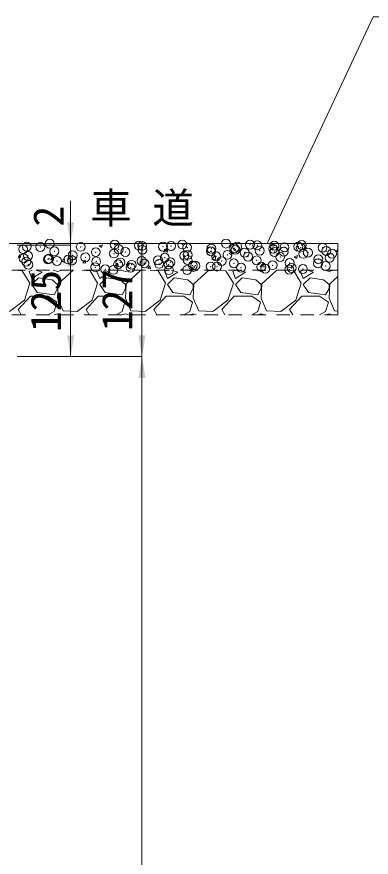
# Model space of a CAD drawing. Units: millimetres at full size, sheet at 1:20; some dimension numbers follow another scale. Extents: x 0 to 8400, y 0 to 13400.
# Drawn here: x 1729 to 2127, y 3225 to 4169 of the extents above; entities that cross this region are included whole.
import ezdxf
from ezdxf.enums import TextEntityAlignment as Align

# ---------------------------------------------------------------- set-up
doc = ezdxf.new("R2010")
doc.units = ezdxf.units.MM
doc.header["$LTSCALE"] = 20
doc.header["$PDMODE"] = 32
doc.header["$PDSIZE"] = 10
doc.linetypes.add('USER1', pattern=[1.35, 0.75, -0.6])
for name, color, linetype, lineweight in [('ハッチング_基礎', 150, 'Continuous', 5), ('ハッチング_舗装', 7, 'Continuous', 20), ('寸法線', 7, 'Continuous', 13), ('引出線', 4, 'Continuous', 9), ('舗装・基礎', 3, 'USER1', 9), ('補助線', 8, 'Continuous', 20)]:
    doc.layers.add(name, color=color, linetype=linetype, lineweight=lineweight)
doc.layers.add('文字', color=7, linetype='Continuous')
doc.styles.add('ＭＳ ゴシック', font='')
doc.styles.get('ＭＳ ゴシック').set_extended_font_data('MS Gothic')

# ---------------------------------------------------------------- blocks, each defined once
blk = doc.blocks.new('filled_arrow')
at = {"color": 0, "linetype": 'Continuous', "lineweight": -2}
blk.add_solid([(7.5, 1.25), (0, 0), (7.5, -1.25)], dxfattribs=at)

msp = doc.modelspace()

# ---------------------------------------------------------------- linework, layer by layer
at = {"layer": 'ハッチング_基礎'}
for p, q in [((1735.62, 3883.32), (1726.67, 3884.07)), ((1744, 3869.6), (1735.62, 3883.32)), ((1746.75, 3884.07), (1743.24, 3882.56)), ((1743.24, 3882.56), (1746.28, 3874.94)), ((1746.28, 3874.94), (1757.71, 3881.8)), ((1757.71, 3881.8), (1750.9, 3884.07)), ((1770.11, 3884.07), (1775.24, 3882.56)), ((1775.24, 3882.56), (1780.36, 3884.07)), ((1792.67, 3884.07), (1776, 3868.84)), ((1811.82, 3883.32), (1802.87, 3884.07)), ((1820.2, 3869.6), (1811.82, 3883.32)), ((1822.95, 3884.07), (1819.44, 3882.56)), ((1819.44, 3882.56), (1822.48, 3874.94)), ((1822.48, 3874.94), (1833.91, 3881.8)), ((1833.91, 3881.8), (1827.1, 3884.07)), ((1846.31, 3884.07), (1851.44, 3882.56)), ((1851.44, 3882.56), (1856.56, 3884.07)), ((1868.87, 3884.07), (1852.2, 3868.84)), ((1888.02, 3883.32), (1879.07, 3884.07)), ((1896.4, 3869.6), (1888.02, 3883.32)), ((1899.15, 3884.07), (1895.64, 3882.56)), ((1895.64, 3882.56), (1898.68, 3874.94)), ((1898.68, 3874.94), (1910.11, 3881.8)), ((1910.11, 3881.8), (1903.3, 3884.07)), ((1922.51, 3884.07), (1927.64, 3882.56)), ((1927.64, 3882.56), (1932.76, 3884.07)), ((1945.07, 3884.07), (1928.4, 3868.84)), ((1964.22, 3883.32), (1955.27, 3884.07)), ((1972.6, 3869.6), (1964.22, 3883.32)), ((1975.35, 3884.07), (1971.84, 3882.56)), ((1971.84, 3882.56), (1974.88, 3874.94)), ((1974.88, 3874.94), (1986.31, 3881.8)), ((1986.31, 3881.8), (1979.5, 3884.07)), ((1998.71, 3884.07), (2003.84, 3882.56)), ((2003.84, 3882.56), (2008.96, 3884.07)), ((2021.27, 3884.07), (2004.6, 3868.84)), ((2040.42, 3883.32), (2031.47, 3884.07)), ((2048.8, 3869.6), (2040.42, 3883.32)), ((2051.55, 3884.07), (2048.04, 3882.56)), ((2048.04, 3882.56), (2051.08, 3874.94)), ((2051.08, 3874.94), (2062.51, 3881.8)), ((2062.51, 3881.8), (2055.7, 3884.07)), ((2074.91, 3884.07), (2080.04, 3882.56)), ((2080.04, 3882.56), (2085.16, 3884.07)), ((1753.9, 3875.7), (1746.28, 3868.08)), ((1769.14, 3873.41), (1753.9, 3875.7)), ((1775.24, 3868.08), (1769.14, 3873.41)), ((1830.1, 3875.7), (1822.48, 3868.08)), ((1845.34, 3873.41), (1830.1, 3875.7)), ((1851.44, 3868.08), (1845.34, 3873.41)), ((1906.3, 3875.7), (1898.68, 3868.08)), ((1921.54, 3873.41), (1906.3, 3875.7)), ((1927.64, 3868.08), (1921.54, 3873.41)), ((1982.5, 3875.7), (1974.88, 3868.08)), ((1997.74, 3873.41), (1982.5, 3875.7)), ((2003.84, 3868.08), (1997.74, 3873.41)), ((2058.7, 3875.7), (2051.08, 3868.08)), ((2073.94, 3873.41), (2058.7, 3875.7)), ((2080.04, 3868.08), (2073.94, 3873.41)), ((2090, 3877.24), (2080.8, 3868.84)), ((1737.9, 3850.55), (1744, 3869.6)), ((1746.28, 3868.08), (1752.38, 3858.94)), ((1771.43, 3856.65), (1775.24, 3863.51)), ((1776, 3868.84), (1775.24, 3852.84)), ((1775.24, 3863.51), (1775.24, 3868.08)), ((1814.1, 3850.55), (1820.2, 3869.6)), ((1822.48, 3868.08), (1828.58, 3858.94)), ((1847.63, 3856.65), (1851.44, 3863.51)), ((1852.2, 3868.84), (1851.44, 3852.84)), ((1851.44, 3863.51), (1851.44, 3868.08)), ((1890.3, 3850.55), (1896.4, 3869.6)), ((1898.68, 3868.08), (1904.78, 3858.94)), ((1923.83, 3856.65), (1927.64, 3863.51)), ((1928.4, 3868.84), (1927.64, 3852.84)), ((1927.64, 3863.51), (1927.64, 3868.08)), ((1966.5, 3850.55), (1972.6, 3869.6)), ((1974.88, 3868.08), (1980.98, 3858.94)), ((2000.03, 3856.65), (2003.84, 3863.51)), ((2004.6, 3868.84), (2003.84, 3852.84)), ((2003.84, 3863.51), (2003.84, 3868.08)), ((2042.7, 3850.55), (2048.8, 3869.6)), ((2051.08, 3868.08), (2057.18, 3858.94)), ((2076.23, 3856.65), (2080.04, 3863.51)), ((2080.8, 3868.84), (2080.04, 3852.84)), ((2080.04, 3863.51), (2080.04, 3868.08)), ((1731.04, 3839.89), (1744.76, 3855.13)), ((1744.76, 3855.13), (1764.57, 3855.13)), ((1752.38, 3858.94), (1771.43, 3856.65)), ((1764.57, 3855.13), (1774.48, 3848.27)), ((1775.24, 3852.84), (1781.34, 3838.36)), ((1807.24, 3839.89), (1820.96, 3855.13)), ((1820.96, 3855.13), (1840.77, 3855.13)), ((1828.58, 3858.94), (1847.63, 3856.65)), ((1840.77, 3855.13), (1850.68, 3848.27)), ((1851.44, 3852.84), (1857.54, 3838.36)), ((1883.44, 3839.89), (1897.16, 3855.13)), ((1897.16, 3855.13), (1916.97, 3855.13)), ((1904.78, 3858.94), (1923.83, 3856.65)), ((1916.97, 3855.13), (1926.88, 3848.27)), ((1927.64, 3852.84), (1933.74, 3838.36)), ((1959.64, 3839.89), (1973.36, 3855.13)), ((1973.36, 3855.13), (1993.17, 3855.13)), ((1980.98, 3858.94), (2000.03, 3856.65)), ((1993.17, 3855.13), (2003.08, 3848.27)), ((2003.84, 3852.84), (2009.94, 3838.36)), ((2035.84, 3839.89), (2049.56, 3855.13)), ((2049.56, 3855.13), (2069.37, 3855.13)), ((2057.18, 3858.94), (2076.23, 3856.65)), ((2069.37, 3855.13), (2079.28, 3848.27)), ((2080.04, 3852.84), (2086.14, 3838.36)), ((1721.14, 3837.6), (1737.9, 3850.55)), ((1774.48, 3848.27), (1771.43, 3837.6)), ((1797.34, 3837.6), (1814.1, 3850.55)), ((1850.68, 3848.27), (1847.63, 3837.6)), ((1873.54, 3837.6), (1890.3, 3850.55)), ((1926.88, 3848.27), (1923.83, 3837.6)), ((1949.74, 3837.6), (1966.5, 3850.55)), ((2003.08, 3848.27), (2000.03, 3837.6)), ((2025.94, 3837.6), (2042.7, 3850.55)), ((2079.28, 3848.27), (2076.23, 3837.6)), ((1734.44, 3834.07), (1731.04, 3839.89)), ((1771.43, 3837.6), (1764.68, 3834.07)), ((1771.24, 3834.07), (1775.24, 3835.31)), ((1775.24, 3835.31), (1778.57, 3834.07)), ((1781.34, 3838.36), (1797.34, 3837.6)), ((1810.64, 3834.07), (1807.24, 3839.89)), ((1847.63, 3837.6), (1840.88, 3834.07)), ((1847.44, 3834.07), (1851.44, 3835.31)), ((1851.44, 3835.31), (1854.77, 3834.07)), ((1857.54, 3838.36), (1873.54, 3837.6)), ((1886.84, 3834.07), (1883.44, 3839.89)), ((1923.83, 3837.6), (1917.08, 3834.07)), ((1923.64, 3834.07), (1927.64, 3835.31)), ((1927.64, 3835.31), (1930.97, 3834.07)), ((1933.74, 3838.36), (1949.74, 3837.6)), ((1963.04, 3834.07), (1959.64, 3839.89)), ((2000.03, 3837.6), (1993.28, 3834.07)), ((1999.84, 3834.07), (2003.84, 3835.31)), ((2003.84, 3835.31), (2007.17, 3834.07)), ((2009.94, 3838.36), (2025.94, 3837.6)), ((2039.24, 3834.07), (2035.84, 3839.89)), ((2076.23, 3837.6), (2069.48, 3834.07)), ((2076.04, 3834.07), (2080.04, 3835.31)), ((2080.04, 3835.31), (2083.37, 3834.07)), ((2086.14, 3838.36), (2090, 3838.18))]:
    msp.add_line(p, q, dxfattribs=at)
at = {"layer": 'ハッチング_舗装'}
for p, q in [((1750.88, 3914.07), (1751.44, 3913.68)), ((1751.45, 3913.68), (1751.57, 3914.07)), ((1821.92, 3911.32), (1824.45, 3909.62)), ((1821.95, 3911.37), (1825.5, 3912.74)), ((1824.45, 3909.62), (1825.48, 3912.69)), ((1839.94, 3913.34), (1844.46, 3912.64)), ((1839.95, 3913.33), (1840.66, 3914.07)), ((1844.46, 3912.63), (1844.29, 3914.07)), ((1894.17, 3904.92), (1898.12, 3909.05)), ((1894.95, 3907.31), (1898.51, 3908.67)), ((1897.46, 3905.55), (1898.49, 3908.62)), ((1898.67, 3904.22), (1898.11, 3909.04)), ((2015.2, 3911.52), (2017.34, 3914.07)), ((2015.2, 3911.51), (2018.24, 3911.25)), ((2018.18, 3911.24), (2017.66, 3914.07)), ((2051.64, 3908.33), (2054.09, 3911.25)), ((2051.64, 3908.33), (2054.68, 3908.06)), ((2054.62, 3908.05), (2054.03, 3911.23)), ((2085.75, 3914.07), (2086.15, 3913.8)), ((2086.15, 3913.79), (2086.24, 3914.07)), ((1730.76, 3898.81), (1733.21, 3901.73)), ((1730.76, 3898.8), (1733.79, 3898.54)), ((1733.74, 3898.53), (1733.15, 3901.71)), ((1767.2, 3895.62), (1769.64, 3898.54)), ((1770.17, 3895.34), (1769.59, 3898.52)), ((1894.16, 3904.94), (1898.68, 3904.24)), ((1894.93, 3907.25), (1897.46, 3905.55)), ((1948.38, 3896.51), (1952.34, 3900.64)), ((1952.89, 3895.81), (1952.33, 3900.64)), ((1967.93, 3903.18), (1970.46, 3901.48)), ((1967.96, 3903.24), (1971.52, 3904.6)), ((1970.46, 3901.48), (1971.49, 3904.55)), ((2040.94, 3899.12), (2043.47, 3897.41)), ((2040.96, 3899.17), (2044.52, 3900.53)), ((2043.47, 3897.41), (2044.5, 3900.48)), ((2088.08, 3905.14), (2090, 3907.43)), ((2088.08, 3905.14), (2090, 3904.97)), ((1767.19, 3895.62), (1770.23, 3895.35)), ((1779.24, 3894.94), (1781.77, 3893.23)), ((1779.26, 3894.99), (1782.82, 3896.35)), ((1781.77, 3893.23), (1782.8, 3896.3)), ((1803.63, 3892.43), (1806.08, 3895.35)), ((1803.63, 3892.43), (1806.67, 3892.16)), ((1806.61, 3892.15), (1806.02, 3895.34)), ((1840.07, 3889.24), (1842.52, 3892.16)), ((1840.07, 3889.24), (1843.11, 3888.97)), ((1843.05, 3888.96), (1842.46, 3892.15)), ((1852.25, 3890.87), (1854.77, 3889.16)), ((1852.27, 3890.92), (1855.83, 3892.29)), ((1854.77, 3889.16), (1855.8, 3892.23)), ((1876.51, 3886.06), (1878.95, 3888.97)), ((1879.49, 3885.78), (1878.9, 3888.96)), ((1948.37, 3896.53), (1952.89, 3895.83)), ((2002.6, 3888.1), (2006.55, 3892.23)), ((2007.11, 3887.4), (2006.54, 3892.23)), ((1876.51, 3886.05), (1879.54, 3885.79)), ((1913.95, 3884.07), (1915.39, 3885.79)), ((1915.65, 3884.07), (1915.33, 3885.77)), ((1925.25, 3886.8), (1927.78, 3885.09)), ((1925.28, 3886.85), (1928.83, 3888.22)), ((1927.78, 3885.09), (1928.81, 3888.16)), ((2001.62, 3884.07), (2001.84, 3884.15)), ((2001.81, 3884.07), (2001.82, 3884.1)), ((2002.59, 3888.12), (2007.11, 3887.42))]:
    msp.add_line(p, q, dxfattribs=at)
for p in [(1766.29, 3913.92), (1839.4, 3912.96), (1915.31, 3912.97), (1964.28, 3914.06), (1991.39, 3912.91), (1999.44, 3912.01), (2049.26, 3912.33), (1736.55, 3907.72), (1740.63, 3910.67), (1755.79, 3910.25), (1771.63, 3905.26), (1801.25, 3910.35), (1818.14, 3904.39), (1838.55, 3902.87), (1843.8, 3907.64), (1851.27, 3904.54), (1866.51, 3911.82), (1870.18, 3911.45), (1870.51, 3907.08), (1893.63, 3910.67), (1902.59, 3911.3), (1920.75, 3909.53), (1947.28, 3905.46), (1947.69, 3905.18), (1947.87, 3908.38), (1973.78, 3908.76), (1974.99, 3907.24), (1976.91, 3910.55), (1985.22, 3903.9), (2002.1, 3906.09), (2017.31, 3908.13), (2018.51, 3911.77), (2018.71, 3904.48), (2029.22, 3904.94), (2030.02, 3909.8), (2045.63, 3910.62), (2048.33, 3909.57), (2056.34, 3903.8), (2072.75, 3909.48), (2076.94, 3905.74), (2083.46, 3902.65), (1737.22, 3897.4), (1740.01, 3893.75), (1742, 3900.18), (1764.34, 3896.26), (1765.67, 3897.01), (1774.51, 3894.44), (1787.23, 3896.11), (1791.46, 3895.11), (1792.06, 3900.82), (1806.47, 3898.65), (1818.58, 3893.97), (1869.57, 3894.54), (1888.03, 3895.29), (1895.65, 3898.12), (1917.66, 3900.38), (1921.18, 3895.47), (1921.31, 3901.37), (1953.27, 3899.7), (1959.46, 3894.31), (1965.98, 3901.37), (1989.08, 3899.39), (1998.82, 3895.1), (2025.2, 3898.91), (2051.29, 3902.48), (2067.98, 3896.52), (2080.7, 3898.2), (1742.43, 3890.21), (1817.52, 3887.48), (1828.78, 3885.12), (1837.91, 3884.51), (1843.18, 3890.73), (1845.7, 3892.82), (1857.15, 3887.04), (1858.41, 3890.21), (1872.81, 3891.67), (1889.23, 3891.26), (1899.93, 3890.53), (1900.2, 3884.14), (1901.95, 3892.94), (1920.69, 3884.46), (1927.05, 3889.38), (1929.83, 3889.22), (1947.08, 3888.27), (1954.17, 3888.24), (1973.16, 3891.85), (1981.29, 3887.09), (2003.94, 3888.09), (2008.41, 3885.95), (2016.66, 3889.76), (2035.52, 3884.8), (2035.9, 3892.3), (2038.11, 3886.7), (2050.67, 3885.57), (2067.73, 3891.79), (2076.33, 3888.82)]:
    msp.add_point(p, dxfattribs=at)
at = {"layer": '寸法線'}
for p, q in [((1789.89, 3864.07), (1789.89, 3962.07)), ((1730, 3914.07), (1789.89, 3914.07)), ((1730, 3914.07), (1870, 3914.07)), ((1730, 3912.07), (1789.89, 3912.07)), ((1730, 3912.07), (1789.89, 3912.07)), ((1789.89, 3787.07), (1789.89, 3912.07)), ((1870, 3787.07), (1870, 3914.07)), ((1730, 3787.07), (1870, 3787.07)), ((1730, 3787.07), (1789.89, 3787.07)), ((1750, 3787.07), (1870, 3787.07)), ((1870, 3787.07), (1870, 2337.07))]:
    msp.add_line(p, q, dxfattribs=at)
at = {"layer": '引出線'}
msp.add_lwpolyline([(2010.61, 3914.07), (2129.78, 4168.73), (2404.62, 4168.73)], dxfattribs=at)
at = {"layer": '舗装・基礎', "linetype": 'Continuous', "lineweight": 20}
msp.add_line((2090, 3914.07), (1690, 3914.07), dxfattribs=at)
at = {"layer": '舗装・基礎'}
for p, q in [((2090, 3884.07), (1690, 3884.07)), ((2090, 3834.07), (1690, 3834.07))]:
    msp.add_line(p, q, dxfattribs=at)
at = {"layer": '補助線'}
msp.add_line((2090, 3914.07), (2090, 3834.07), dxfattribs=at)

# ---------------------------------------------------------------- block references
at = {"layer": '寸法線', "xscale": 3.2, "yscale": 3.2}
for p, rotation in [((1789.89, 3914.07), 90), ((1789.89, 3912.07), 270), ((1789.89, 3912.07), 270), ((1870, 3914.07), 270), ((1789.89, 3787.07), 90), ((1870, 3787.07), 90), ((1870, 3787.07), 270)]:
    msp.add_blockref('filled_arrow', p, dxfattribs=dict(at, rotation=rotation))
at = {"layer": '引出線', "xscale": 0.133, "yscale": 0.133, "rotation": 64.9}
msp.add_blockref('filled_arrow', (2010.61, 3914.07), dxfattribs=at)

# ---------------------------------------------------------------- texts
at = {"layer": '寸法線', "style": 'ＭＳ ゴシック'}
for s, p in [('2', (1764.89, 3944.8)), ('125', (1761.89, 3849.57)), ('127', (1842, 3850.57))]:
    msp.add_text(s, height=34.18, rotation=90, dxfattribs=at).set_placement(p, align=Align.MIDDLE_CENTER)
at = {"layer": '文字', "style": 'ＭＳ ゴシック'}
msp.add_text('車 道', height=34.18, dxfattribs=at).set_placement((1870, 3954.07), align=Align.MIDDLE_CENTER)

doc.saveas('drawing.dxf')
